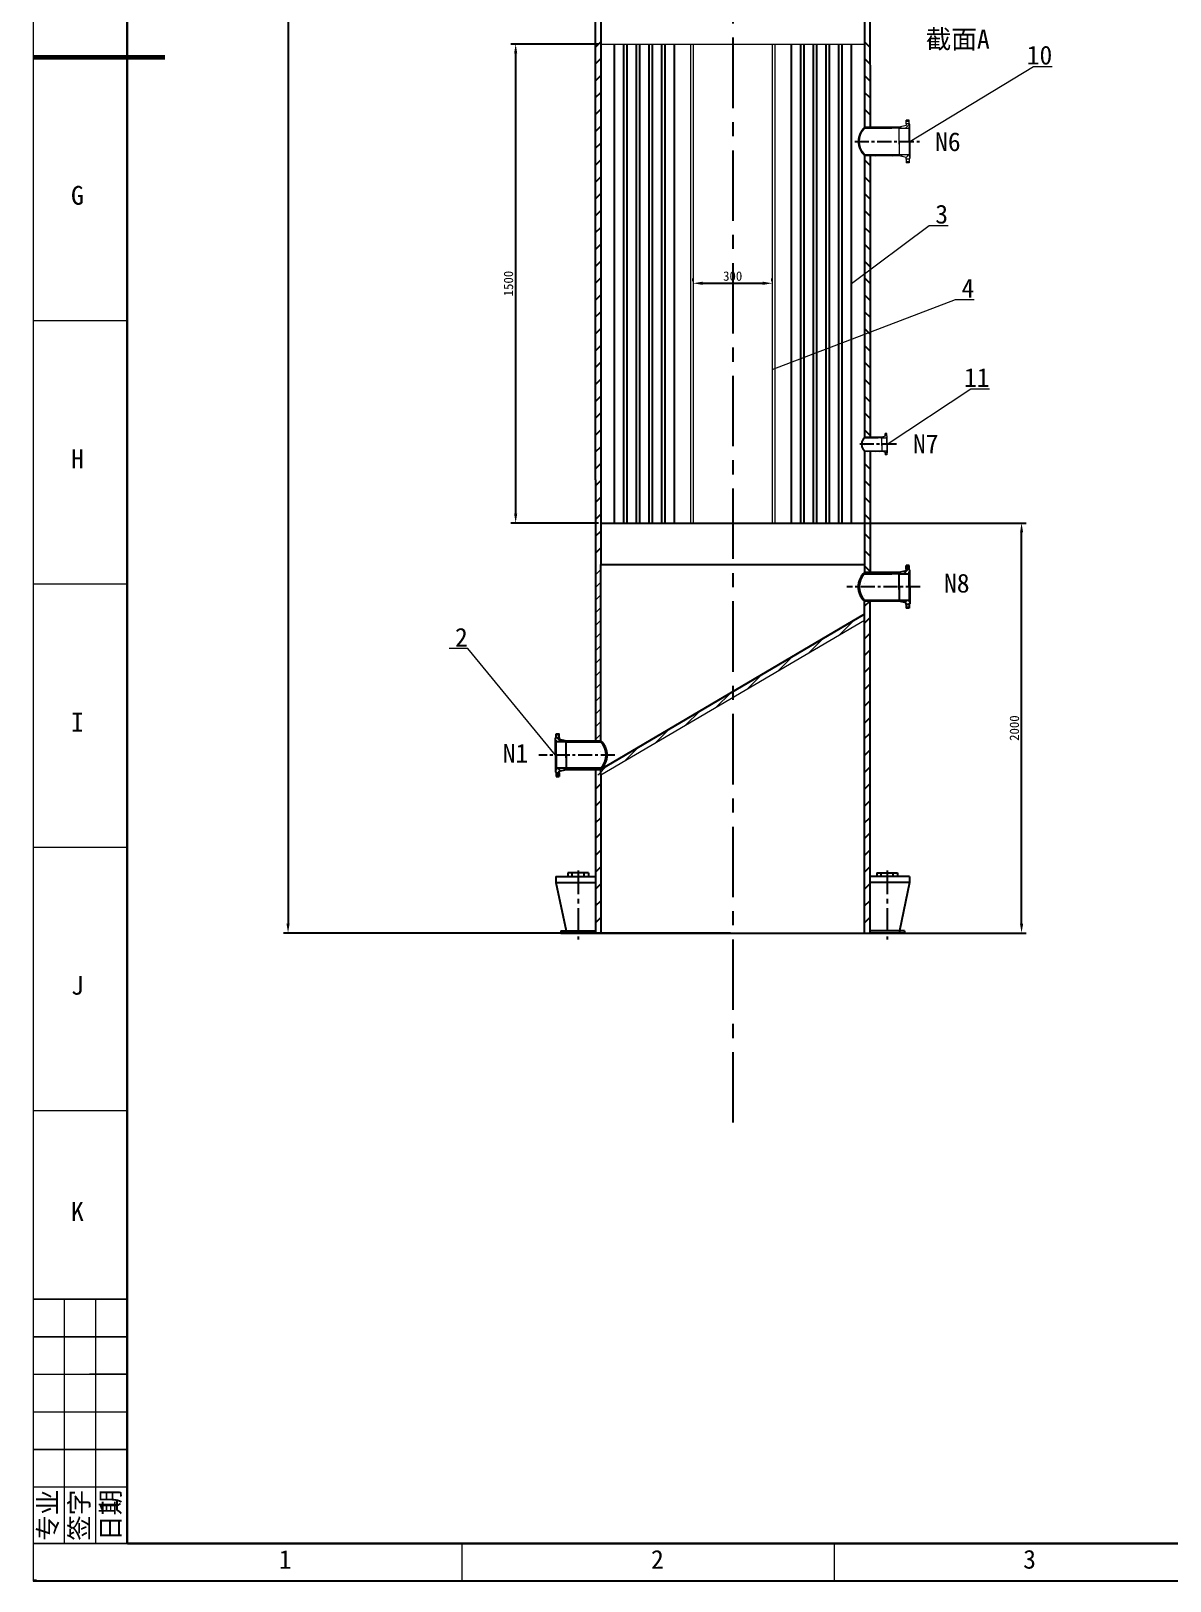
# Model space of a CAD drawing. Header units: millimetres. Extents: x 0 to 609, y 0 to 826.
# Drawn here: x -0.5 to 302.5, y -0.2 to 412.3 of the extents above; entities that cross this region are included whole.
import ezdxf

# ---------------------------------------------------------------- set-up
doc = ezdxf.new("R2010")
doc.units = ezdxf.units.MM
doc.header["$PDSIZE"] = -5
doc.linetypes.add('CENTER', pattern=[2, 1.25, -0.25, 0.25, -0.25])
doc.layers.get('0').update_dxf_attribs({"lineweight": 18})
for name, color, linetype, lineweight in [('A图框', 7, 'Continuous', 18), ('中心线', 1, 'CENTER', 25), ('文字', 7, 'Continuous', 25), ('标注', 92, 'Continuous', 25), ('标注1', 6, 'Continuous', 18), ('设备内件', 150, 'Continuous', 20), ('设备轮廓', 7, 'Continuous', 25)]:
    doc.layers.add(name, color=color, linetype=linetype, lineweight=lineweight)
doc.styles.add('Annotative', font='')
doc.styles.add('工程字', font='')
doc.styles.get('Annotative').set_extended_font_data('arial')
doc.styles.get('工程字').set_extended_font_data('宋体')
doc.dimstyles.new('ISO-25', dxfattribs={"dimtxt": 2.5, "dimasz": 2.5, "dimexe": 1.25, "dimexo": 0.625, "dimtad": 1, "dimtxsty": 'Standard', "dimcen": 2.5, "dimdle": 5, "dimadec": 0, "dimazin": 0, "dimtfac": 1, "dimtmove": 0, "dimatfit": 3, "dimfxl": 0, "dimarcsym": 0})
pattern_1 = [(45, (0, 0), (-0.7871756, 0.7871756), [])]
pattern_2 = [(135, (0, 0), (-0.7871756, -0.7871756), [])]

# ---------------------------------------------------------------- blocks, each defined once
blk = doc.blocks.new('*X16')
at = {"layer": '标注'}
for points in [[(128.03, 406.36), (128.86, 406.36), (128.44, 408.86)], [(128.03, 283.86), (128.86, 283.86), (128.44, 281.36)]]:
    blk.add_hatch(color=0, dxfattribs=at).paths.add_polyline_path(points, flags=0)
at = {"layer": '标注', "color": 0, "lineweight": -2}
for p, q in [((150.48, 408.86), (127.19, 408.86)), ((128.44, 406.36), (128.44, 283.86)), ((150.48, 281.36), (127.19, 281.36))]:
    blk.add_line(p, q, dxfattribs=at)
at = {"layer": '标注', "color": 0, "insert": (126.54, 345.11), "char_height": 2.5, "width": 14.4398, "attachment_point": 5, "rotation": 90}
blk.add_mtext('1500', dxfattribs=at)
blk = doc.blocks.new('*X18')
at = {"layer": '标注'}
for points in [[(178.15, 345.61), (178.15, 344.77), (175.65, 345.19)], [(194.19, 345.61), (194.19, 344.77), (196.69, 345.19)]]:
    blk.add_hatch(color=0, dxfattribs=at).paths.add_polyline_path(points, flags=0)
at = {"layer": '标注', "color": 0, "lineweight": -2}
for p, q in [((175.65, 345.74), (175.65, 346.44)), ((178.15, 345.19), (194.19, 345.19)), ((196.69, 345.74), (196.69, 346.44))]:
    blk.add_line(p, q, dxfattribs=at)
at = {"layer": '标注', "color": 0, "insert": (186.17, 347.09), "char_height": 2.5, "width": 11.0213, "attachment_point": 5}
blk.add_mtext('300', dxfattribs=at)
blk = doc.blocks.new('*X21')
at = {"layer": '标注'}
for points in [[(67.48, 693.57), (68.31, 693.57), (67.9, 696.07)], [(67.48, 174.73), (68.31, 174.73), (67.9, 172.23)]]:
    blk.add_hatch(color=0, dxfattribs=at).paths.add_polyline_path(points, flags=0)
at = {"layer": '标注', "color": 0, "lineweight": -2}
for p, q in [((185.55, 696.07), (66.65, 696.07)), ((67.9, 693.57), (67.9, 174.73)), ((185.55, 172.23), (66.65, 172.23))]:
    blk.add_line(p, q, dxfattribs=at)
at = {"layer": '标注', "color": 0, "insert": (66, 434.15), "char_height": 2.5, "width": 14.9085, "attachment_point": 5, "rotation": 90}
blk.add_mtext('9050', dxfattribs=at)
blk = doc.blocks.new('*X23')
at = {"layer": '标注'}
for points in [[(262.6, 278.86), (263.43, 278.86), (263.01, 281.36)], [(262.6, 174.73), (263.43, 174.73), (263.01, 172.23)]]:
    blk.add_hatch(color=0, dxfattribs=at).paths.add_polyline_path(points, flags=0)
at = {"layer": '标注', "color": 0, "lineweight": -2}
for p, q in [((186.8, 281.36), (264.26, 281.36)), ((263.01, 174.73), (263.01, 278.86)), ((186.8, 172.23), (264.26, 172.23))]:
    blk.add_line(p, q, dxfattribs=at)
at = {"layer": '标注', "color": 0, "insert": (261.11, 226.8), "char_height": 2.5, "width": 14.9962, "attachment_point": 5, "rotation": 90}
blk.add_mtext('2000', dxfattribs=at)

msp = doc.modelspace()

# ---------------------------------------------------------------- hatches: boundary and pattern name
h = msp.add_hatch()
h.set_pattern_fill('ANSI31', color=256, style=0, pattern_type=0)
h.set_pattern_definition(pattern_1)
h.paths.add_polyline_path([(233.156, 386.955), (233.336, 386.955), (233.336, 387.495), (233.156, 387.495), (233.156, 387.65), (232.301, 387.65), (232.301, 387.215), (230.475, 386.78), (230.475, 386.458), (233.156, 386.458)], flags=0)
h.paths.add_polyline_path([(233.156, 388.631), (232.301, 388.631), (232.301, 388.323), (233.156, 388.323)], flags=0)
h.paths.add_polyline_path([(233.156, 379.446), (230.475, 379.446), (230.475, 379.123), (232.301, 378.689), (232.301, 378.254), (233.156, 378.254), (233.156, 378.408), (233.336, 378.408), (233.336, 378.948), (233.156, 378.948)], flags=0)
h.paths.add_polyline_path([(233.156, 377.581), (232.301, 377.581), (232.301, 377.272), (233.156, 377.272)], flags=0)
at = {"true_color": 0xfecc66}
h = msp.add_hatch(dxfattribs=at)
h.set_pattern_fill('ANSI31', color=31, style=0, pattern_type=0)
h.set_pattern_definition([(45, (0, 0), (-0.3935878, 0.3935878), [])])
h.paths.add_polyline_path([(227.195, 304.082), (227.195, 304.33), (227.284, 304.33), (227.284, 304.6), (227.195, 304.6), (227.195, 304.678), (226.767, 304.678), (226.767, 304.46), (225.854, 304.243), (225.854, 304.082)], flags=0)
h.paths.add_polyline_path([(227.195, 305.014), (227.195, 305.168), (226.767, 305.168), (226.767, 305.014)], flags=0)
h.paths.add_polyline_path([(226.767, 300.197), (226.767, 299.98), (227.195, 299.98), (227.195, 300.057), (227.284, 300.057), (227.284, 300.327), (227.195, 300.327), (227.195, 300.576), (225.854, 300.576), (225.854, 300.414)], flags=0)
h.paths.add_polyline_path([(226.767, 299.643), (226.767, 299.489), (227.195, 299.489), (227.195, 299.643)], flags=0)
h = msp.add_hatch(dxfattribs=at)
h.set_pattern_fill('ANSI31', color=31, style=0, pattern_type=0)
h.set_pattern_definition([(45, (0, 0), (-1.683798, 1.683798), [])])
h.paths.add_polyline_path([(221.233, 255.462), (221.233, 257.089), (151.108, 215.798), (151.108, 214.308)], flags=0)
h.paths.add_polyline_path([(149.706, 223.455), (150.407, 223.455), (151.108, 223.455), (151.108, 270.31), (149.706, 270.31)], flags=0)
h.paths.add_polyline_path([(151.108, 215.798), (149.706, 215.798), (149.706, 214.308), (151.108, 214.308)], flags=0)
at = {"layer": '中心线', "true_color": 0xfecc66}
h = msp.add_hatch(dxfattribs=at)
h.set_pattern_fill('ANSI31', color=31, style=0, pattern_type=0)
h.set_pattern_definition([(45, (0, 0), (-0.561266, 0.561266), [])])
edge = h.paths.add_edge_path(flags=0)
edge.add_line((225.854, 304.243), (221.233, 304.243))
edge.add_arc((222.99, 302.329), 2.598, 132.53899, 227.46101)
edge.add_line((221.233, 300.414), (225.854, 300.414))
edge.add_line((225.854, 300.414), (225.854, 300.576))
edge.add_line((225.854, 300.576), (221.233, 300.576))
edge.add_arc((223.069, 302.329), 2.539, 136.32332, 223.67668, ccw=False)
edge.add_line((221.233, 304.082), (225.854, 304.082))
edge.add_line((225.854, 304.082), (225.854, 304.243))
at = {"layer": '设备轮廓', "true_color": 0xfecc66}
h = msp.add_hatch(dxfattribs=at)
h.set_pattern_fill('ANSI31', color=31, style=0, pattern_type=0)
h.set_pattern_definition(pattern_1)
h.paths.add_polyline_path([(230.475, 268.216), (221.233, 268.216), (221.233, 267.894), (230.475, 267.894)], flags=0)
edge = h.paths.add_edge_path(flags=0)
edge.add_line((221.233, 267.894), (221.233, 268.216))
edge.add_arc((224.746, 264.387), 5.196, 132.53899, 227.46101)
edge.add_line((221.233, 260.559), (221.233, 260.881))
edge.add_arc((224.915, 264.387), 5.084, 136.39718, 223.60282, ccw=False)
h.paths.add_polyline_path([(230.475, 260.881), (222.636, 260.881), (222.636, 260.559), (230.475, 260.559)], flags=0)
h.paths.add_polyline_path([(222.636, 260.881), (221.233, 260.881), (221.233, 260.559), (222.636, 260.559)], flags=0)
h = msp.add_hatch(dxfattribs=at)
h.set_pattern_fill('ANSI31', color=31, style=0, pattern_type=0)
h.set_pattern_definition(pattern_1)
h.paths.add_polyline_path([(233.156, 268.391), (233.336, 268.391), (233.336, 268.931), (233.156, 268.931), (233.156, 269.085), (232.301, 269.085), (232.301, 268.65), (230.475, 268.216), (230.475, 267.893), (233.156, 267.893)], flags=0)
h.paths.add_polyline_path([(233.156, 270.067), (232.301, 270.067), (232.301, 269.758), (233.156, 269.758)], flags=0)
h.paths.add_polyline_path([(233.156, 260.881), (230.475, 260.881), (230.475, 260.559), (232.301, 260.124), (232.301, 259.689), (233.156, 259.689), (233.156, 259.843), (233.336, 259.843), (233.336, 260.383), (233.156, 260.383)], flags=0)
h.paths.add_polyline_path([(233.156, 259.016), (232.301, 259.016), (232.301, 258.708), (233.156, 258.708)], flags=0)
h = msp.add_hatch(dxfattribs=at)
h.set_pattern_fill('ANSI31', color=31, style=0, pattern_type=0)
h.set_pattern_definition(pattern_2)
h.paths.add_polyline_path([(139.185, 223.63), (139.006, 223.63), (139.006, 224.17), (139.185, 224.17), (139.185, 224.324), (140.04, 224.324), (140.04, 223.89), (141.866, 223.455), (141.866, 223.132), (139.185, 223.132)], flags=0)
h.paths.add_polyline_path([(139.185, 225.306), (140.04, 225.306), (140.04, 224.997), (139.185, 224.997)], flags=0)
h.paths.add_polyline_path([(139.185, 216.121), (141.866, 216.121), (141.866, 215.798), (140.04, 215.363), (140.04, 214.929), (139.185, 214.929), (139.185, 215.083), (139.006, 215.083), (139.006, 215.623), (139.185, 215.623)], flags=0)
h.paths.add_polyline_path([(139.185, 214.255), (140.04, 214.255), (140.04, 213.947), (139.185, 213.947)], flags=0)
h = msp.add_hatch(dxfattribs=at)
h.set_pattern_fill('ANSI31', color=31, style=0, pattern_type=0)
h.set_pattern_definition(pattern_2)
h.paths.add_polyline_path([(141.866, 223.455), (151.108, 223.455), (151.108, 223.133), (141.866, 223.133)], flags=0)
edge = h.paths.add_edge_path(flags=0)
edge.add_line((151.108, 223.133), (151.108, 223.455))
edge.add_arc((147.595, 219.626), 5.196, -47.46101, 47.46101, ccw=False)
edge.add_line((151.108, 215.798), (151.108, 216.121))
edge.add_arc((147.427, 219.627), 5.084, 316.39718, 403.60282)
h.paths.add_polyline_path([(141.866, 216.121), (149.706, 216.121), (149.706, 215.798), (141.866, 215.798)], flags=0)
h.paths.add_polyline_path([(149.706, 216.121), (151.108, 216.121), (151.108, 215.798), (149.706, 215.798)], flags=0)

# ---------------------------------------------------------------- linework, layer by layer
for p, q in [((151.108, 408.861), (186.732, 408.861)), ((186.171, 408.861), (221.233, 408.861)), ((233.156, 388.631), (232.301, 388.631)), ((232.301, 388.323), (232.301, 388.631)), ((232.301, 387.65), (232.301, 388.323)), ((232.301, 388.323), (233.156, 388.323)), ((233.156, 388.323), (233.156, 388.631)), ((233.156, 387.65), (233.156, 388.323)), ((230.475, 386.78), (221.233, 386.78)), ((221.233, 386.458), (228.463, 386.458)), ((230.475, 386.458), (221.233, 386.458)), ((232.301, 387.215), (230.475, 386.78)), ((230.475, 386.458), (230.475, 386.78)), ((230.475, 382.251), (230.475, 386.458)), ((230.475, 382.952), (230.475, 386.458)), ((230.475, 386.458), (233.156, 386.458)), ((233.156, 387.65), (232.301, 387.65)), ((232.301, 387.65), (232.301, 387.215)), ((233.156, 387.495), (233.156, 387.65)), ((233.336, 387.495), (233.156, 387.495)), ((233.156, 382.952), (233.156, 386.955)), ((233.156, 386.955), (233.336, 386.955)), ((233.336, 386.955), (233.336, 387.495)), ((233.336, 382.952), (233.336, 386.955)), ((230.475, 382.952), (230.475, 379.446)), ((233.156, 382.952), (233.156, 378.948)), ((233.336, 382.952), (233.336, 378.948)), ((221.233, 379.446), (230.475, 379.446)), ((230.475, 379.123), (221.233, 379.123)), ((230.475, 379.446), (233.156, 379.446)), ((230.475, 379.446), (230.475, 379.123)), ((232.301, 378.689), (230.475, 379.123)), ((232.301, 378.254), (232.301, 378.689)), ((233.156, 378.254), (232.301, 378.254)), ((232.301, 378.254), (232.301, 377.581)), ((232.301, 377.581), (233.156, 377.581)), ((232.301, 377.581), (232.301, 377.272)), ((233.156, 377.272), (232.301, 377.272)), ((233.156, 378.948), (233.336, 378.948)), ((233.336, 378.408), (233.156, 378.408)), ((233.156, 378.408), (233.156, 378.254)), ((233.156, 378.254), (233.156, 377.581)), ((233.156, 377.581), (233.156, 377.272)), ((233.336, 378.948), (233.336, 378.408)), ((225.854, 304.243), (221.233, 304.243)), ((221.233, 304.082), (224.848, 304.082)), ((225.854, 304.082), (221.233, 304.082)), ((226.767, 304.46), (225.854, 304.243)), ((225.854, 304.082), (225.854, 304.243)), ((225.854, 301.978), (225.854, 304.082)), ((225.854, 302.329), (225.854, 304.082)), ((225.854, 304.082), (227.195, 304.082)), ((225.854, 302.329), (225.854, 300.576)), ((227.195, 305.168), (226.767, 305.168)), ((226.767, 305.014), (226.767, 305.168)), ((226.767, 304.678), (226.767, 305.014)), ((226.767, 305.014), (227.195, 305.014)), ((227.195, 304.678), (226.767, 304.678)), ((226.767, 304.678), (226.767, 304.46)), ((227.195, 305.014), (227.195, 305.168)), ((227.195, 304.678), (227.195, 305.014)), ((227.195, 304.6), (227.195, 304.678)), ((227.284, 304.6), (227.195, 304.6)), ((227.195, 302.329), (227.195, 304.33)), ((227.195, 304.33), (227.284, 304.33)), ((227.195, 302.329), (227.195, 300.327)), ((227.284, 304.33), (227.284, 304.6)), ((227.284, 302.329), (227.284, 304.33)), ((227.284, 302.329), (227.284, 300.327)), ((221.233, 300.576), (225.854, 300.576)), ((225.854, 300.414), (221.233, 300.414)), ((225.854, 300.576), (227.195, 300.576)), ((225.854, 300.576), (225.854, 300.414)), ((226.767, 300.197), (225.854, 300.414)), ((226.767, 299.98), (226.767, 300.197)), ((227.195, 299.98), (226.767, 299.98)), ((226.767, 299.98), (226.767, 299.643)), ((226.767, 299.643), (227.195, 299.643)), ((226.767, 299.643), (226.767, 299.489)), ((227.195, 299.489), (226.767, 299.489)), ((227.195, 300.327), (227.284, 300.327)), ((227.284, 300.057), (227.195, 300.057)), ((227.195, 300.057), (227.195, 299.98)), ((227.195, 299.98), (227.195, 299.643)), ((227.195, 299.643), (227.195, 299.489)), ((227.284, 300.327), (227.284, 300.057)), ((221.233, 255.462), (151.108, 214.308))]:
    msp.add_line(p, q)
for centre, radius, start, end in [((224.746, 382.952), 5.196, 132.539, 227.461), ((224.915, 382.952), 5.084, 136.39718, 223.60282), ((222.99, 302.329), 2.598, 132.539, 227.461), ((223.069, 302.329), 2.539, 136.32332, 223.67668)]:
    msp.add_arc(centre, radius, start, end)
at = {"layer": 'A图框'}
for p, q in [((0.126, 825.804), (0.126, -0.196)), ((8.459, 9.804), (8.459, 74.804)), ((16.792, 9.804), (16.792, 74.804)), ((25.126, 54.887), (15.126, 54.887)), ((114.126, 9.804), (114.126, -0.196)), ((213.126, 9.804), (213.126, -0.196))]:
    msp.add_line(p, q, dxfattribs=at)
at = {"layer": 'A图框', "ltscale": 10}
for p, q in [((25.126, 335.22), (0.126, 335.22)), ((25.126, 265.137), (0.126, 265.137)), ((25.126, 195.054), (0.126, 195.054)), ((25.126, 124.97), (0.126, 124.97))]:
    msp.add_line(p, q, dxfattribs=at)
at = {"layer": 'A图框'}
for points in [[(25.126, 815.804, 0.6, 0.6, 0), (25.126, 9.804, 0.6, 0.6, 0)], [(35.126, 405.304, 1.2, 1.2, 0), (0.126, 405.304, 1.2, 1.2, 0)], [(25.126, 74.804, 0.4, 0.4, 0), (0.126, 74.804, 0.4, 0.4, 0)], [(25.126, 64.804, 0.4, 0.4, 0), (0.126, 64.804, 0.4, 0.4, 0)], [(25.126, 54.804, 0.4, 0.4, 0), (0.126, 54.804, 0.4, 0.4, 0)], [(25.126, 44.804, 0.4, 0.4, 0), (0.126, 44.804, 0.4, 0.4, 0)], [(25.126, 34.804, 0.4, 0.4, 0), (0.126, 34.804, 0.4, 0.4, 0)], [(25.126, 24.804, 0.4, 0.4, 0), (0.126, 24.804, 0.4, 0.4, 0)], [(25.126, 9.804, 0.4, 0.4, 0), (0.126, 9.804, 0.4, 0.4, 0)]]:
    msp.add_lwpolyline(points, format="xyseb", dxfattribs=at)
for p in [(25.126, 54.887), (114.126, 9.804), (213.126, 9.804)]:
    msp.add_point(p, dxfattribs=at)
at = {"layer": '中心线', "ltscale": 15}
msp.add_line((186.171, 740.567), (186.171, 121.029), dxfattribs=at)
at = {"layer": '中心线', "ltscale": 3}
for p, q in [((218.628, 382.952), (236.497, 382.952)), ((229.708, 302.329), (219.309, 302.329)), ((236.003, 264.387), (216.564, 264.387)), ((154.811, 219.626), (134.586, 219.626))]:
    msp.add_line(p, q, dxfattribs=at)
at = {"layer": '中心线', "ltscale": 5}
for p, q in [((145.053, 188.873), (145.053, 170.526)), ((227.288, 188.873), (227.288, 170.526))]:
    msp.add_line(p, q, dxfattribs=at)
at = {"layer": '文字'}
for p in [(0.126, -0.196), (15.126, -0.196)]:
    msp.add_line(p, (609.126, -0.196), dxfattribs=at)
msp.add_lwpolyline([(25.126, 9.804, 0.6, 0.6, 0), (599.126, 9.804, 0.6, 0.6, 0)], format="xyseb", dxfattribs=at)
at = {"layer": '标注1'}
for p, q in [((233.336, 382.952), (266.194, 402.902)), ((266.194, 402.902), (271.194, 402.902)), ((217.797, 345.111), (238.477, 360.577)), ((238.477, 360.577), (243.477, 360.577)), ((196.689, 322.243), (245.449, 340.88)), ((245.449, 340.88), (250.449, 340.88)), ((227.284, 302.329), (249.504, 317.093)), ((249.504, 317.093), (254.504, 317.093)), ((115.716, 247.952), (110.716, 247.952)), ((139.006, 219.626), (115.716, 247.952))]:
    msp.add_line(p, q, dxfattribs=at)
at = {"layer": '设备内件'}
for p, q in [((154.544, 408.861), (154.544, 281.361)), ((154.72, 408.861), (154.72, 281.361)), ((157.034, 408.861), (157.034, 281.361)), ((157.209, 408.861), (157.209, 281.361)), ((157.91, 408.861), (157.91, 281.361)), ((158.086, 408.861), (158.086, 281.361)), ((160.4, 408.861), (160.4, 281.361)), ((160.575, 408.861), (160.575, 281.361)), ((161.276, 408.861), (161.276, 281.361)), ((161.452, 408.861), (161.452, 281.361)), ((163.766, 408.861), (163.766, 281.361)), ((163.941, 408.861), (163.941, 281.361)), ((164.642, 408.861), (164.642, 281.361)), ((164.818, 408.861), (164.818, 281.361)), ((167.132, 408.861), (167.132, 281.361)), ((167.307, 408.861), (167.307, 281.361)), ((168.008, 408.861), (168.008, 281.361)), ((168.184, 408.861), (168.184, 281.361)), ((170.498, 408.861), (170.498, 281.361)), ((170.673, 408.861), (170.673, 281.361)), ((174.951, 408.861), (174.951, 281.361)), ((175.652, 408.861), (175.652, 281.361)), ((196.689, 408.861), (196.689, 281.361)), ((197.391, 408.861), (197.391, 281.361)), ((201.668, 408.861), (201.668, 281.361)), ((201.844, 408.861), (201.844, 281.361)), ((204.158, 408.861), (204.158, 281.361)), ((204.333, 408.861), (204.333, 281.361)), ((205.034, 408.861), (205.034, 281.361)), ((205.21, 408.861), (205.21, 281.361)), ((207.524, 408.861), (207.524, 281.361)), ((207.699, 408.861), (207.699, 281.361)), ((207.699, 408.861), (207.699, 281.361)), ((208.4, 408.861), (208.4, 281.361)), ((208.576, 408.861), (208.576, 281.361)), ((210.89, 408.861), (210.89, 281.361)), ((211.065, 408.861), (211.065, 281.361)), ((211.766, 408.861), (211.766, 281.361)), ((211.942, 408.861), (211.942, 281.361)), ((214.256, 408.861), (214.256, 281.361)), ((214.431, 408.861), (214.431, 281.361)), ((215.132, 408.861), (215.132, 281.361)), ((215.308, 408.861), (215.308, 281.361)), ((217.622, 408.861), (217.622, 281.361)), ((217.797, 408.861), (217.797, 281.361))]:
    msp.add_line(p, q, dxfattribs=at)
at = {"layer": '设备轮廓'}
for p, q in [((149.706, 397.361), (149.706, 419.913)), ((151.108, 419.913), (151.108, 292.862)), ((221.233, 419.913), (221.233, 386.78)), ((222.636, 419.913), (222.718, 386.78)), ((149.706, 292.862), (149.706, 397.361)), ((221.233, 379.123), (221.233, 304.243)), ((222.718, 379.123), (222.718, 304.243)), ((221.233, 300.414), (221.233, 270.31)), ((222.718, 300.414), (222.718, 268.216)), ((149.706, 292.862), (149.706, 270.31)), ((151.108, 292.862), (151.108, 270.31)), ((151.108, 281.361), (221.233, 281.361)), ((149.706, 270.31), (149.706, 223.455)), ((151.108, 270.31), (221.233, 270.31)), ((151.108, 223.455), (151.108, 270.31)), ((221.233, 270.31), (221.233, 267.894)), ((230.475, 268.216), (221.233, 268.216)), ((232.301, 268.65), (230.475, 268.216)), ((230.475, 267.893), (230.475, 268.216)), ((233.156, 270.067), (232.301, 270.067)), ((232.301, 269.758), (232.301, 270.067)), ((232.301, 269.085), (232.301, 269.758)), ((232.301, 269.758), (233.156, 269.758)), ((233.156, 269.085), (232.301, 269.085)), ((232.301, 269.085), (232.301, 268.65)), ((233.156, 269.758), (233.156, 270.067)), ((233.156, 269.085), (233.156, 269.758)), ((233.156, 268.931), (233.156, 269.085)), ((233.336, 268.931), (233.156, 268.931)), ((233.156, 264.387), (233.156, 268.391)), ((233.156, 268.391), (233.336, 268.391)), ((233.336, 268.391), (233.336, 268.931)), ((233.336, 264.387), (233.336, 268.391)), ((221.233, 267.894), (228.463, 267.894)), ((230.475, 267.894), (221.233, 267.894)), ((230.475, 263.686), (230.475, 267.893)), ((230.475, 264.387), (230.475, 267.893)), ((230.475, 267.893), (233.156, 267.893)), ((230.475, 264.387), (230.475, 260.881)), ((233.156, 264.387), (233.156, 260.383)), ((233.336, 264.387), (233.336, 260.383)), ((221.233, 260.881), (230.475, 260.881)), ((230.475, 260.559), (221.233, 260.559)), ((221.233, 172.233), (221.233, 260.559)), ((222.636, 260.559), (222.636, 172.233)), ((230.475, 260.881), (233.156, 260.881)), ((230.475, 260.881), (230.475, 260.559)), ((232.301, 260.124), (230.475, 260.559)), ((232.301, 259.689), (232.301, 260.124)), ((233.156, 260.383), (233.336, 260.383)), ((233.336, 260.383), (233.336, 259.843)), ((149.706, 256.285), (149.706, 255.462)), ((221.233, 257.089), (151.108, 215.798)), ((233.156, 259.689), (232.301, 259.689)), ((232.301, 259.689), (232.301, 259.016)), ((232.301, 259.016), (233.156, 259.016)), ((232.301, 259.016), (232.301, 258.708)), ((233.156, 258.708), (232.301, 258.708)), ((233.336, 259.843), (233.156, 259.843)), ((233.156, 259.843), (233.156, 259.689)), ((233.156, 259.689), (233.156, 259.016)), ((233.156, 259.016), (233.156, 258.708)), ((139.006, 223.63), (139.006, 224.17)), ((139.006, 224.17), (139.185, 224.17)), ((139.185, 223.63), (139.006, 223.63)), ((139.006, 219.626), (139.006, 223.63)), ((139.185, 225.306), (140.04, 225.306)), ((139.185, 224.997), (139.185, 225.306)), ((140.04, 224.997), (139.185, 224.997)), ((139.185, 224.324), (139.185, 224.997)), ((139.185, 224.17), (139.185, 224.324)), ((139.185, 224.324), (140.04, 224.324)), ((139.185, 219.626), (139.185, 223.63)), ((141.866, 223.132), (139.185, 223.132)), ((140.04, 224.997), (140.04, 225.306)), ((140.04, 224.324), (140.04, 224.997)), ((140.04, 224.324), (140.04, 223.89)), ((140.04, 223.89), (141.866, 223.455)), ((141.866, 223.132), (141.866, 223.455)), ((141.866, 223.455), (151.108, 223.455)), ((141.866, 223.133), (151.108, 223.133)), ((141.866, 218.925), (141.866, 223.132)), ((141.866, 219.626), (141.866, 223.132)), ((151.108, 223.133), (143.878, 223.133)), ((139.006, 219.626), (139.006, 215.623)), ((139.185, 219.626), (139.185, 215.623)), ((141.866, 219.626), (141.866, 216.121)), ((139.185, 215.623), (139.006, 215.623)), ((139.006, 215.623), (139.006, 215.083)), ((139.006, 215.083), (139.185, 215.083)), ((141.866, 216.121), (139.185, 216.121)), ((139.185, 215.083), (139.185, 214.929)), ((139.185, 214.929), (140.04, 214.929)), ((139.185, 214.929), (139.185, 214.255)), ((140.04, 215.363), (141.866, 215.798)), ((140.04, 214.929), (140.04, 215.363)), ((140.04, 214.929), (140.04, 214.255)), ((151.108, 216.121), (141.866, 216.121)), ((141.866, 216.121), (141.866, 215.798)), ((141.866, 215.798), (151.108, 215.798)), ((149.706, 215.798), (149.706, 214.308)), ((151.108, 214.308), (151.108, 215.798)), ((140.04, 214.255), (139.185, 214.255)), ((139.185, 214.255), (139.185, 213.947)), ((139.185, 213.947), (140.04, 213.947)), ((140.04, 214.255), (140.04, 213.947)), ((149.706, 214.308), (149.706, 172.233)), ((151.108, 214.308), (151.108, 172.233)), ((139.118, 187.274), (139.118, 185.692)), ((139.118, 185.692), (141.838, 172.828)), ((142.301, 188.305), (142.301, 187.274)), ((149.706, 187.274), (149.706, 172.817)), ((230.04, 188.305), (230.04, 187.274)), ((233.223, 185.692), (230.503, 172.828)), ((233.223, 187.274), (233.223, 185.692)), ((140.427, 172.817), (140.427, 172.233)), ((140.427, 172.817), (149.706, 172.817)), ((140.427, 172.233), (149.706, 172.233)), ((141.838, 172.828), (141.838, 172.277)), ((149.706, 172.233), (222.636, 172.233)), ((231.914, 172.817), (222.636, 172.817)), ((231.914, 172.233), (222.636, 172.233)), ((230.503, 172.828), (230.503, 172.277)), ((231.914, 172.817), (231.914, 172.233))]:
    msp.add_line(p, q, dxfattribs=at)
at = {"layer": '设备轮廓', "color": 31, "linetype": 'Continuous', "true_color": 0xfecc66}
for p, q in [((149.706, 408.061), (150.506, 408.861)), ((150.506, 408.861), (151.108, 409.463)), ((221.835, 408.861), (221.233, 409.463)), ((222.636, 408.061), (221.835, 408.861)), ((149.706, 403.57), (151.108, 404.973)), ((222.636, 403.57), (221.233, 404.973)), ((149.706, 399.08), (151.108, 400.483)), ((222.636, 399.08), (221.233, 400.483)), ((149.706, 394.59), (151.108, 395.993)), ((222.636, 394.59), (221.233, 395.993)), ((149.706, 390.1), (151.108, 391.503)), ((222.636, 390.1), (221.233, 391.503)), ((149.706, 385.61), (151.108, 387.012)), ((219.599, 383.661), (219.94, 384.003)), ((222.396, 386.458), (222.636, 386.698)), ((222.636, 386.698), (222.718, 386.78)), ((226.886, 386.458), (227.208, 386.78)), ((149.706, 381.12), (151.108, 382.522)), ((220.453, 380.025), (220.635, 380.207)), ((149.706, 376.63), (151.108, 378.032)), ((222.636, 376.63), (221.233, 378.032)), ((224.041, 379.123), (224.364, 379.446)), ((228.531, 379.123), (228.854, 379.446)), ((149.706, 372.139), (151.108, 373.542)), ((222.636, 372.139), (221.233, 373.542)), ((149.706, 367.649), (151.108, 369.052)), ((222.636, 367.649), (221.233, 369.052)), ((149.706, 363.159), (151.108, 364.562)), ((222.636, 363.159), (221.233, 364.562)), ((149.706, 358.669), (151.108, 360.072)), ((222.636, 358.669), (221.233, 360.072)), ((149.706, 354.179), (151.108, 355.581)), ((222.636, 354.179), (221.233, 355.581)), ((149.706, 349.689), (151.108, 351.091)), ((222.636, 349.689), (221.233, 351.091)), ((149.706, 345.199), (151.108, 346.601)), ((222.636, 345.199), (221.233, 346.601)), ((149.706, 340.709), (151.108, 342.111)), ((222.636, 340.709), (221.233, 342.111)), ((149.706, 336.218), (150.848, 337.36)), ((150.848, 337.36), (151.108, 337.621)), ((221.494, 337.36), (221.233, 337.621)), ((222.636, 336.218), (221.494, 337.36)), ((149.706, 331.728), (151.108, 333.131)), ((222.636, 331.728), (221.233, 333.131)), ((149.706, 327.238), (151.108, 328.641)), ((222.636, 327.238), (221.233, 328.641)), ((149.706, 322.748), (151.108, 324.151)), ((222.636, 322.748), (221.233, 324.151)), ((149.706, 318.258), (151.108, 319.66)), ((222.636, 318.258), (221.233, 319.66)), ((149.706, 313.768), (151.108, 315.17)), ((222.636, 313.768), (221.233, 315.17)), ((149.706, 309.278), (151.108, 310.68)), ((222.636, 309.278), (221.233, 310.68)), ((149.706, 304.788), (151.108, 306.19)), ((222.636, 304.788), (221.233, 306.19)), ((149.706, 300.297), (151.108, 301.7)), ((149.706, 295.807), (151.108, 297.21)), ((222.636, 295.807), (221.233, 297.21)), ((149.706, 291.317), (151.108, 292.72)), ((222.636, 291.317), (221.233, 292.72)), ((149.706, 286.827), (151.108, 288.23)), ((222.636, 286.827), (221.233, 288.23)), ((149.706, 282.337), (151.108, 283.739)), ((222.636, 282.337), (221.233, 283.739)), ((149.706, 277.847), (151.108, 279.249)), ((222.636, 277.173), (221.233, 278.575)), ((149.706, 273.357), (151.108, 274.759)), ((222.636, 272.683), (221.233, 274.085)), ((222.636, 268.552), (221.233, 269.955)), ((221.233, 259.212), (222.636, 260.615)), ((221.233, 254.722), (222.636, 256.125)), ((221.233, 250.587), (222.636, 251.99)), ((221.233, 246.097), (222.636, 247.5)), ((221.233, 241.607), (222.636, 243.01)), ((221.233, 237.117), (222.636, 238.519)), ((221.233, 232.627), (222.636, 234.029)), ((221.233, 228.137), (222.636, 229.539)), ((221.233, 224.002), (222.636, 225.404)), ((221.233, 219.512), (222.636, 220.914)), ((221.233, 215.021), (222.636, 216.424)), ((149.706, 210.531), (151.108, 211.934)), ((221.233, 210.531), (222.636, 211.934)), ((149.706, 206.041), (151.108, 207.444)), ((221.233, 206.041), (222.636, 207.444)), ((149.706, 201.551), (151.108, 202.954)), ((221.233, 201.551), (222.636, 202.954)), ((149.706, 197.416), (151.108, 198.819)), ((221.233, 197.416), (222.636, 198.819)), ((149.706, 192.926), (151.108, 194.329)), ((221.233, 192.926), (222.636, 194.329)), ((149.706, 188.436), (151.108, 189.838)), ((221.233, 188.436), (222.636, 189.838)), ((149.706, 183.946), (151.108, 185.348)), ((221.233, 183.946), (222.636, 185.348)), ((149.706, 179.456), (151.108, 180.858)), ((221.233, 179.456), (222.636, 180.858)), ((149.706, 174.966), (151.108, 176.368)), ((221.233, 174.966), (222.636, 176.368))]:
    msp.add_line(p, q, dxfattribs=at)
at = {"layer": '设备轮廓', "ltscale": 5}
for p, q in [((139.118, 187.274), (143.317, 187.274)), ((139.118, 185.692), (149.706, 185.692)), ((145.053, 188.305), (142.301, 188.305)), ((143.317, 187.274), (149.706, 187.274)), ((143.317, 187.274), (145.381, 187.274)), ((143.454, 187.274), (143.454, 188.305)), ((147.804, 188.305), (145.053, 188.305)), ((146.652, 187.274), (146.652, 188.305)), ((147.804, 188.305), (147.804, 187.274)), ((229.024, 187.274), (222.636, 187.274)), ((233.223, 185.692), (222.636, 185.692)), ((224.537, 188.305), (227.288, 188.305)), ((224.537, 188.305), (224.537, 187.274)), ((225.689, 187.274), (225.689, 188.305)), ((229.024, 187.274), (226.961, 187.274)), ((227.288, 188.305), (230.04, 188.305)), ((228.888, 187.274), (228.888, 188.305)), ((233.223, 187.274), (229.024, 187.274))]:
    msp.add_line(p, q, dxfattribs=at)
at = {"layer": '设备轮廓'}
for centre, radius, start, end in [((224.746, 264.387), 5.196, 132.539, 227.461), ((224.915, 264.387), 5.084, 136.39718, 223.60282), ((147.595, 219.626), 5.196, 312.539, 47.461), ((147.414, 219.627), 5.093, 316.49785, 43.50215)]:
    msp.add_arc(centre, radius, start, end, dxfattribs=at)
msp.add_open_spline([(0, 0), (0.333, 0), (0.667, 0), (1, 0)], degree=3, dxfattribs=at)

# ---------------------------------------------------------------- texts
at = {"layer": 'A图框', "char_height": 5, "width": 10, "attachment_point": 5, "style": '工程字'}
for s, insert in [('G', (11.867, 368.557)), ('H', (11.867, 298.474)), ('I', (11.867, 228.39)), ('J', (11.867, 158.307)), ('K', (11.867, 98.14)), ('1', (67.148, 5.554)), ('2', (166.148, 5.554)), ('3', (265.148, 5.554))]:
    msp.add_mtext(s, dxfattribs=dict(at, insert=insert))
at = {"layer": 'A图框', "char_height": 5, "attachment_point": 5, "rotation": 90}
for s, insert, width, style in [('{\\fsimsun|b0|i0|c0|p34;专业}', (4.292, 17.304), 20, 'Annotative'), ('{\\fsimsun|b0|i0|c0|p34;签字}', (12.625, 17.304), 20, 'Annotative'), ('{\\fsimsun|b0|i0|c0|p34;日期}', (20.959, 17.304), 20, 'Annotative'), ('1', (20.126, 19.845), 70.08333, '工程字')]:
    msp.add_mtext(s, dxfattribs=dict(at, insert=insert, width=width, style=style))
at = {"layer": '标注1', "char_height": 5, "attachment_point": 1}
for s, insert in [('{\\fSimSun|b0|i0|c0|p34;截面A}', (237.504, 412.663)), ('10 ', (264.379, 408.416)), ('N6', (240.008, 385.367)), (' 3', (236.662, 366.092)), (' 4', (243.634, 346.394)), ('11', (247.689, 322.607)), ('N7', (234.125, 304.952)), ('N8', (242.385, 267.881)), (' 2', (108.9, 253.467)), ('N1', (124.98, 222.611))]:
    msp.add_mtext_dynamic_manual_height_columns(s, width=154.75333, gutter_width=12.5, heights=[0], dxfattribs=dict(at, insert=insert))

# ---------------------------------------------------------------- dimensions: what is measured, and where the dimension line sits
at = {"layer": '标注'}
for base, p1, p2, text, picture, middle in [((67.898, 172.233), (186.171, 696.075), (186.171, 172.233), '9050', '*X21', (65.997, 434.154)), ((128.444, 281.361), (151.108, 408.861), (151.108, 281.361), '1500', '*X16', (126.543, 345.111)), ((263.012, 281.361), (186.171, 172.233), (186.171, 281.361), '2000', '*X23', (261.111, 226.797))]:
    dim = msp.add_linear_dim(base=base, p1=p1, p2=p2, angle=90, text=text, dimstyle='ISO-25', override={"dimsah": 1, "dimtolj": 1}, dxfattribs=at)
    dim.commit()
    dim.dimension.update_dxf_attribs({"geometry": picture, "text_midpoint": middle})
dim = msp.add_linear_dim(base=(196.689, 345.189), p1=(175.652, 345.111), p2=(196.689, 345.111), text='300', dimstyle='ISO-25', override={"dimsah": 1, "dimtolj": 1}, dxfattribs=at)
dim.commit()
dim.dimension.update_dxf_attribs({"geometry": '*X18', "text_midpoint": (186.171, 347.091)})

doc.saveas('drawing.dxf')
